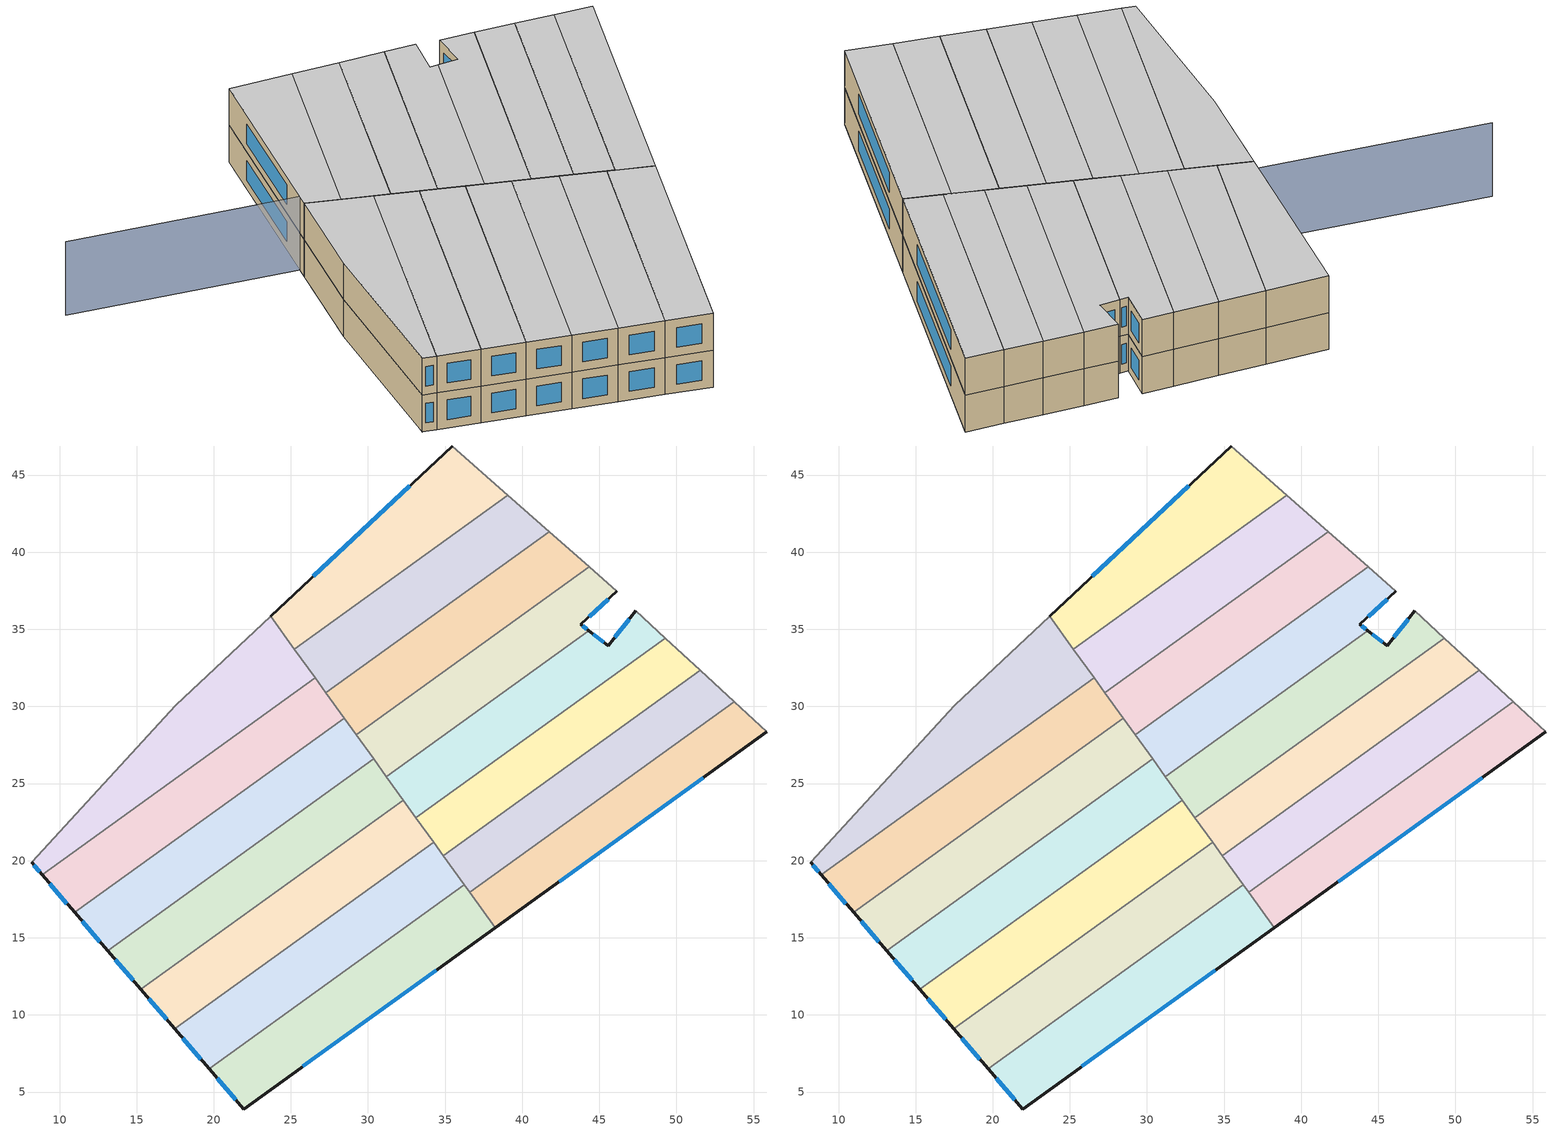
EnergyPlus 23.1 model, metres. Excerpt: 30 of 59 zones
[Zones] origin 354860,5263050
09ba306b74942759_F0_dwelling_0
 floor ground (EU_floor_Construction): 55.87,28.34 38.25,15.64 36.58,17.96 53.73,30.31 z0
 wall outside (EU_wall_Construction): 38.25,15.64 55.87,28.34 z0:3
 wall to 09ba306b74942759_F0_dwelling_1 (EU_wall_Construction): 53.73,30.31 36.58,17.96 z0:3
 wall adiabatic (EU_wall_Construction): 55.87,28.34 53.73,30.31 z0:3
 wall to 09ba306b74942759_F0_dwelling_8 (EU_wall_Construction): 36.58,17.96 38.25,15.64 z0:3
 window (EU_Window_Construction): 42.39,18.63 51.73,25.36 z0.7:2.3
09ba306b74942759_F0_dwelling_1
 floor ground (EU_floor_Construction): 53.73,30.31 36.58,17.96 34.87,20.33 51.54,32.34 z0
 wall adiabatic (EU_wall_Construction): 53.73,30.31 51.54,32.34 z0:3
 wall to 09ba306b74942759_F0_dwelling_2 (EU_wall_Construction): 51.54,32.34 34.87,20.33 z0:3
 wall to 09ba306b74942759_F0_dwelling_9 (EU_wall_Construction): 34.87,20.33 36.24,18.44 z0:3
 wall to 09ba306b74942759_F0_dwelling_8 (EU_wall_Construction): 36.24,18.44 36.58,17.96 z0:3
09ba306b74942759_F0_dwelling_10
 floor ground (EU_floor_Construction): 32.29,23.91 34.25,21.2 17.47,9.11 15.28,11.65 z0
 wall outside (EU_wall_Construction): 15.28,11.65 17.47,9.11 z0:3
 wall to 09ba306b74942759_F0_dwelling_9 (EU_wall_Construction): 17.47,9.11 34.25,21.2 z0:3
 wall to 09ba306b74942759_F0_dwelling_11 (EU_wall_Construction): 32.29,23.91 15.28,11.65 z0:3
 wall to 09ba306b74942759_F0_dwelling_2 (EU_wall_Construction): 34.25,21.2 33.11,22.78 z0:3
 wall to 09ba306b74942759_F0_dwelling_3 (EU_wall_Construction): 33.11,22.78 32.29,23.91 z0:3
 window (EU_Window_Construction): 15.79,11.05 16.95,9.7 z0.7:2.3
09ba306b74942759_F0_dwelling_11
 floor ground (EU_floor_Construction): 30.36,26.59 32.29,23.91 15.28,11.65 13.11,14.17 z0
 wall outside (EU_wall_Construction): 13.11,14.17 15.28,11.65 z0:3
 wall to 09ba306b74942759_F0_dwelling_12 (EU_wall_Construction): 30.36,26.59 13.11,14.17 z0:3
 wall to 09ba306b74942759_F0_dwelling_3 (EU_wall_Construction): 32.29,23.91 31.19,25.45 z0:3
 wall to 09ba306b74942759_F0_dwelling_4 (EU_wall_Construction): 31.19,25.45 30.36,26.59 z0:3
 window (EU_Window_Construction): 13.62,13.58 14.77,12.24 z0.7:2.3
09ba306b74942759_F0_dwelling_12
 floor ground (EU_floor_Construction): 28.46,29.24 30.36,26.59 13.11,14.17 10.98,16.64 z0
 wall outside (EU_wall_Construction): 10.98,16.64 13.11,14.17 z0:3
 wall to 09ba306b74942759_F0_dwelling_13 (EU_wall_Construction): 28.46,29.24 10.98,16.64 z0:3
 wall to 09ba306b74942759_F0_dwelling_4 (EU_wall_Construction): 30.36,26.59 29.23,28.17 z0:3
 wall to 09ba306b74942759_F0_dwelling_5 (EU_wall_Construction): 29.23,28.17 28.46,29.24 z0:3
 window (EU_Window_Construction): 11.48,16.06 12.61,14.75 z0.7:2.3
09ba306b74942759_F0_dwelling_13
 floor ground (EU_floor_Construction): 26.58,31.85 28.46,29.24 10.98,16.64 8.87,19.09 z0
 wall outside (EU_wall_Construction): 8.87,19.09 10.98,16.64 z0:3
 wall to 09ba306b74942759_F0_dwelling_14 (EU_wall_Construction): 26.58,31.85 8.87,19.09 z0:3
 wall to 09ba306b74942759_F0_dwelling_5 (EU_wall_Construction): 28.46,29.24 27.27,30.89 z0:3
 wall to 09ba306b74942759_F0_dwelling_6 (EU_wall_Construction): 27.27,30.89 26.58,31.85 z0:3
 window (EU_Window_Construction): 9.36,18.52 10.48,17.22 z0.7:2.3
09ba306b74942759_F0_dwelling_14
 floor ground (EU_floor_Construction): 23.7,35.85 26.58,31.85 8.87,19.09 8.18,19.89 17.53,30.06 z0
 wall outside (EU_wall_Construction): 8.18,19.89 8.87,19.09 z0:3
 wall adiabatic (EU_wall_Construction): 23.7,35.85 17.53,30.06 8.18,19.89 z0:3
 wall to 09ba306b74942759_F0_dwelling_7 (EU_wall_Construction): 25.23,33.72 23.7,35.85 z0:3
 wall to 09ba306b74942759_F0_dwelling_6 (EU_wall_Construction): 26.58,31.85 25.23,33.72 z0:3
 window (EU_Window_Construction): 8.34,19.7 8.71,19.28 z0.7:2.3
09ba306b74942759_F0_dwelling_2
 floor ground (EU_floor_Construction): 51.54,32.34 34.87,20.33 33.11,22.78 49.27,34.43 z0
 wall to 09ba306b74942759_F0_dwelling_3 (EU_wall_Construction): 49.27,34.43 33.11,22.78 z0:3
 wall adiabatic (EU_wall_Construction): 51.54,32.34 49.27,34.43 z0:3
 wall to 09ba306b74942759_F0_dwelling_9 (EU_wall_Construction): 34.25,21.2 34.87,20.33 z0:3
09ba306b74942759_F0_dwelling_3
 floor ground (EU_floor_Construction): 49.27,34.43 33.11,22.78 31.18,25.45 44.32,34.92 45.58,33.95 47.36,36.19 z0
 wall outside (EU_wall_Construction): 47.36,36.19 45.58,33.95 44.32,34.92 z0:3
 wall to 09ba306b74942759_F0_dwelling_4 (EU_wall_Construction): 44.32,34.92 31.18,25.45 z0:3
 wall adiabatic (EU_wall_Construction): 49.27,34.43 47.36,36.19 z0:3
 window (EU_Window_Construction): 45.28,34.18 44.62,34.69 / 46.94,35.67 45.99,34.48 z0.7:2.3
09ba306b74942759_F0_dwelling_4
 floor ground (EU_floor_Construction): 46.14,37.46 43.79,35.33 44.32,34.92 31.18,25.45 29.23,28.17 44.34,39.05 z0
 wall outside (EU_wall_Construction): 44.32,34.92 43.79,35.33 46.14,37.46 z0:3
 wall to 09ba306b74942759_F0_dwelling_5 (EU_wall_Construction): 44.34,39.05 29.23,28.17 z0:3
 wall adiabatic (EU_wall_Construction): 46.14,37.46 44.34,39.05 z0:3
 window (EU_Window_Construction): 44.35,35.83 45.59,36.96 / 44.2,35.01 43.92,35.23 z0.7:2.3
09ba306b74942759_F0_dwelling_5
 floor ground (EU_floor_Construction): 44.34,39.05 29.23,28.17 27.27,30.89 41.76,41.33 z0
 wall to 09ba306b74942759_F0_dwelling_6 (EU_wall_Construction): 41.76,41.33 27.27,30.89 z0:3
 wall adiabatic (EU_wall_Construction): 44.34,39.05 41.76,41.33 z0:3
09ba306b74942759_F0_dwelling_6
 floor ground (EU_floor_Construction): 41.76,41.33 27.27,30.89 25.23,33.72 39.08,43.7 z0
 wall to 09ba306b74942759_F0_dwelling_7 (EU_wall_Construction): 39.08,43.7 25.23,33.72 z0:3
 wall adiabatic (EU_wall_Construction): 41.76,41.33 39.08,43.7 z0:3
09ba306b74942759_F0_dwelling_7
 floor ground (EU_floor_Construction): 39.08,43.7 25.23,33.72 23.7,35.85 35.47,46.89 z0
 wall outside (EU_wall_Construction): 35.47,46.89 23.7,35.85 z0:3
 wall adiabatic (EU_wall_Construction): 39.08,43.7 35.47,46.89 z0:3
 window (EU_Window_Construction): 32.7,44.29 26.46,38.44 z0.7:2.3
09ba306b74942759_F0_dwelling_8
 floor ground (EU_floor_Construction): 36.24,18.44 38.25,15.64 21.95,3.9 19.69,6.52 z0
 wall outside (EU_wall_Construction): 19.69,6.52 21.95,3.9 38.25,15.64 z0:3
 wall to 09ba306b74942759_F0_dwelling_9 (EU_wall_Construction): 36.24,18.44 19.69,6.52 z0:3
 window (EU_Window_Construction): 25.78,6.66 34.42,12.89 / 20.22,5.91 21.42,4.51 z0.7:2.3
09ba306b74942759_F0_dwelling_9
 floor ground (EU_floor_Construction): 34.25,21.2 36.24,18.44 19.69,6.52 17.47,9.11 z0
 wall outside (EU_wall_Construction): 17.47,9.11 19.69,6.52 z0:3
 window (EU_Window_Construction): 17.99,8.5 19.17,7.13 z0.7:2.3
09ba306b74942759_F1_dwelling_0
 floor to 09ba306b74942759_F0_dwelling_0 (EU_floor_Construction): 55.87,28.34 38.25,15.64 36.58,17.96 53.73,30.31 z3
 wall outside (EU_wall_Construction): 38.25,15.64 55.87,28.34 z3:6
 wall to 09ba306b74942759_F1_dwelling_1 (EU_wall_Construction): 53.73,30.31 36.58,17.96 z3:6
 wall adiabatic (EU_wall_Construction): 55.87,28.34 53.73,30.31 z3:6
 wall to 09ba306b74942759_F1_dwelling_8 (EU_wall_Construction): 36.58,17.96 38.25,15.64 z3:6
 window (EU_Window_Construction): 42.39,18.63 51.73,25.36 z3.7:5.3
 ceiling to 09ba306b74942759_F2_dwelling_0 (EU_floor_Construction): 55.87,28.34 53.73,30.31 36.58,17.96 38.25,15.64 z6
09ba306b74942759_F1_dwelling_1
 floor to 09ba306b74942759_F0_dwelling_1 (EU_floor_Construction): 53.73,30.31 36.58,17.96 34.87,20.33 51.54,32.34 z3
 wall adiabatic (EU_wall_Construction): 53.73,30.31 51.54,32.34 z3:6
 wall to 09ba306b74942759_F1_dwelling_2 (EU_wall_Construction): 51.54,32.34 34.87,20.33 z3:6
 wall to 09ba306b74942759_F1_dwelling_9 (EU_wall_Construction): 34.87,20.33 36.24,18.44 z3:6
 wall to 09ba306b74942759_F1_dwelling_8 (EU_wall_Construction): 36.24,18.44 36.58,17.96 z3:6
 ceiling to 09ba306b74942759_F2_dwelling_1 (EU_floor_Construction): 53.73,30.31 51.54,32.34 34.87,20.33 36.58,17.96 z6
09ba306b74942759_F1_dwelling_10
 floor to 09ba306b74942759_F0_dwelling_10 (EU_floor_Construction): 32.29,23.91 34.25,21.2 17.47,9.11 15.28,11.65 z3
 wall outside (EU_wall_Construction): 15.28,11.65 17.47,9.11 z3:6
 wall to 09ba306b74942759_F1_dwelling_9 (EU_wall_Construction): 17.47,9.11 34.25,21.2 z3:6
 wall to 09ba306b74942759_F1_dwelling_11 (EU_wall_Construction): 32.29,23.91 15.28,11.65 z3:6
 wall to 09ba306b74942759_F1_dwelling_2 (EU_wall_Construction): 34.25,21.2 33.11,22.78 z3:6
 wall to 09ba306b74942759_F1_dwelling_3 (EU_wall_Construction): 33.11,22.78 32.29,23.91 z3:6
 window (EU_Window_Construction): 15.79,11.05 16.95,9.7 z3.7:5.3
 ceiling to 09ba306b74942759_F2_dwelling_10 (EU_floor_Construction): 34.25,21.2 32.29,23.91 15.28,11.65 17.47,9.11 z6
09ba306b74942759_F1_dwelling_11
 floor to 09ba306b74942759_F0_dwelling_11 (EU_floor_Construction): 30.36,26.59 32.29,23.91 15.28,11.65 13.11,14.17 z3
 wall outside (EU_wall_Construction): 13.11,14.17 15.28,11.65 z3:6
 wall to 09ba306b74942759_F1_dwelling_12 (EU_wall_Construction): 30.36,26.59 13.11,14.17 z3:6
 wall to 09ba306b74942759_F1_dwelling_3 (EU_wall_Construction): 32.29,23.91 31.19,25.45 z3:6
 wall to 09ba306b74942759_F1_dwelling_4 (EU_wall_Construction): 31.19,25.45 30.36,26.59 z3:6
 window (EU_Window_Construction): 13.62,13.58 14.77,12.24 z3.7:5.3
 ceiling to 09ba306b74942759_F2_dwelling_11 (EU_floor_Construction): 32.29,23.91 30.36,26.59 13.11,14.17 15.28,11.65 z6
09ba306b74942759_F1_dwelling_12
 floor to 09ba306b74942759_F0_dwelling_12 (EU_floor_Construction): 28.46,29.24 30.36,26.59 13.11,14.17 10.98,16.64 z3
 wall outside (EU_wall_Construction): 10.98,16.64 13.11,14.17 z3:6
 wall to 09ba306b74942759_F1_dwelling_13 (EU_wall_Construction): 28.46,29.24 10.98,16.64 z3:6
 wall to 09ba306b74942759_F1_dwelling_4 (EU_wall_Construction): 30.36,26.59 29.23,28.17 z3:6
 wall to 09ba306b74942759_F1_dwelling_5 (EU_wall_Construction): 29.23,28.17 28.46,29.24 z3:6
 window (EU_Window_Construction): 11.48,16.06 12.61,14.75 z3.7:5.3
 ceiling to 09ba306b74942759_F2_dwelling_12 (EU_floor_Construction): 30.36,26.59 28.46,29.24 10.98,16.64 13.11,14.17 z6
09ba306b74942759_F1_dwelling_13
 floor to 09ba306b74942759_F0_dwelling_13 (EU_floor_Construction): 26.58,31.85 28.46,29.24 10.98,16.64 8.87,19.09 z3
 wall outside (EU_wall_Construction): 8.87,19.09 10.98,16.64 z3:6
 wall to 09ba306b74942759_F1_dwelling_14 (EU_wall_Construction): 26.58,31.85 8.87,19.09 z3:6
 wall to 09ba306b74942759_F1_dwelling_5 (EU_wall_Construction): 28.46,29.24 27.27,30.89 z3:6
 wall to 09ba306b74942759_F1_dwelling_6 (EU_wall_Construction): 27.27,30.89 26.58,31.85 z3:6
 window (EU_Window_Construction): 9.36,18.52 10.48,17.22 z3.7:5.3
 ceiling to 09ba306b74942759_F2_dwelling_13 (EU_floor_Construction): 28.46,29.24 26.58,31.85 8.87,19.09 10.98,16.64 z6
09ba306b74942759_F1_dwelling_14
 floor to 09ba306b74942759_F0_dwelling_14 (EU_floor_Construction): 23.7,35.85 26.58,31.85 8.87,19.09 8.18,19.89 17.53,30.06 z3
 wall outside (EU_wall_Construction): 8.18,19.89 8.87,19.09 z3:6
 wall adiabatic (EU_wall_Construction): 23.7,35.85 17.53,30.06 8.18,19.89 z3:6
 wall to 09ba306b74942759_F1_dwelling_7 (EU_wall_Construction): 25.23,33.72 23.7,35.85 z3:6
 wall to 09ba306b74942759_F1_dwelling_6 (EU_wall_Construction): 26.58,31.85 25.23,33.72 z3:6
 window (EU_Window_Construction): 8.34,19.7 8.71,19.28 z3.7:5.3
 ceiling to 09ba306b74942759_F2_dwelling_14 (EU_floor_Construction): 26.58,31.85 23.7,35.85 17.53,30.06 8.18,19.89 8.87,19.09 z6
09ba306b74942759_F1_dwelling_2
 floor to 09ba306b74942759_F0_dwelling_2 (EU_floor_Construction): 51.54,32.34 34.87,20.33 33.11,22.78 49.27,34.43 z3
 wall to 09ba306b74942759_F1_dwelling_3 (EU_wall_Construction): 49.27,34.43 33.11,22.78 z3:6
 wall adiabatic (EU_wall_Construction): 51.54,32.34 49.27,34.43 z3:6
 wall to 09ba306b74942759_F1_dwelling_9 (EU_wall_Construction): 34.25,21.2 34.87,20.33 z3:6
 ceiling to 09ba306b74942759_F2_dwelling_2 (EU_floor_Construction): 51.54,32.34 49.27,34.43 33.11,22.78 34.87,20.33 z6
09ba306b74942759_F1_dwelling_3
 floor to 09ba306b74942759_F0_dwelling_3 (EU_floor_Construction): 49.27,34.43 33.11,22.78 31.18,25.45 44.32,34.92 45.58,33.95 47.36,36.19 z3
 wall outside (EU_wall_Construction): 47.36,36.19 45.58,33.95 44.32,34.92 z3:6
 wall to 09ba306b74942759_F1_dwelling_4 (EU_wall_Construction): 44.32,34.92 31.18,25.45 z3:6
 wall adiabatic (EU_wall_Construction): 49.27,34.43 47.36,36.19 z3:6
 window (EU_Window_Construction): 45.28,34.18 44.62,34.69 / 46.94,35.67 45.99,34.48 z3.7:5.3
 ceiling to 09ba306b74942759_F2_dwelling_3 (EU_floor_Construction): 49.27,34.43 47.36,36.19 45.58,33.95 44.32,34.92 31.18,25.45 33.11,22.78 z6
09ba306b74942759_F1_dwelling_4
 floor to 09ba306b74942759_F0_dwelling_4 (EU_floor_Construction): 46.14,37.46 43.79,35.33 44.32,34.92 31.18,25.45 29.23,28.17 44.34,39.05 z3
 wall outside (EU_wall_Construction): 44.32,34.92 43.79,35.33 46.14,37.46 z3:6
 wall to 09ba306b74942759_F1_dwelling_5 (EU_wall_Construction): 44.34,39.05 29.23,28.17 z3:6
 wall adiabatic (EU_wall_Construction): 46.14,37.46 44.34,39.05 z3:6
 window (EU_Window_Construction): 44.35,35.83 45.59,36.96 / 44.2,35.01 43.92,35.23 z3.7:5.3
 ceiling to 09ba306b74942759_F2_dwelling_4 (EU_floor_Construction): 44.32,34.92 43.79,35.33 46.14,37.46 44.34,39.05 29.23,28.17 31.18,25.45 z6
09ba306b74942759_F1_dwelling_5
 floor to 09ba306b74942759_F0_dwelling_5 (EU_floor_Construction): 44.34,39.05 29.23,28.17 27.27,30.89 41.76,41.33 z3
 wall to 09ba306b74942759_F1_dwelling_6 (EU_wall_Construction): 41.76,41.33 27.27,30.89 z3:6
 wall adiabatic (EU_wall_Construction): 44.34,39.05 41.76,41.33 z3:6
 ceiling to 09ba306b74942759_F2_dwelling_5 (EU_floor_Construction): 44.34,39.05 41.76,41.33 27.27,30.89 29.23,28.17 z6
09ba306b74942759_F1_dwelling_6
 floor to 09ba306b74942759_F0_dwelling_6 (EU_floor_Construction): 41.76,41.33 27.27,30.89 25.23,33.72 39.08,43.7 z3
 wall to 09ba306b74942759_F1_dwelling_7 (EU_wall_Construction): 39.08,43.7 25.23,33.72 z3:6
 wall adiabatic (EU_wall_Construction): 41.76,41.33 39.08,43.7 z3:6
 ceiling to 09ba306b74942759_F2_dwelling_6 (EU_floor_Construction): 41.76,41.33 39.08,43.7 25.23,33.72 27.27,30.89 z6
09ba306b74942759_F1_dwelling_7
 floor to 09ba306b74942759_F0_dwelling_7 (EU_floor_Construction): 39.08,43.7 25.23,33.72 23.7,35.85 35.47,46.89 z3
 wall outside (EU_wall_Construction): 35.47,46.89 23.7,35.85 z3:6
 wall adiabatic (EU_wall_Construction): 39.08,43.7 35.47,46.89 z3:6
 window (EU_Window_Construction): 32.7,44.29 26.46,38.44 z3.7:5.3
 ceiling to 09ba306b74942759_F2_dwelling_7 (EU_floor_Construction): 39.08,43.7 35.47,46.89 23.7,35.85 25.23,33.72 z6
09ba306b74942759_F1_dwelling_8
 floor to 09ba306b74942759_F0_dwelling_8 (EU_floor_Construction): 36.24,18.44 38.25,15.64 21.95,3.9 19.69,6.52 z3
 wall outside (EU_wall_Construction): 19.69,6.52 21.95,3.9 38.25,15.64 z3:6
 wall to 09ba306b74942759_F1_dwelling_9 (EU_wall_Construction): 36.24,18.44 19.69,6.52 z3:6
 window (EU_Window_Construction): 25.78,6.66 34.42,12.89 / 20.22,5.91 21.42,4.51 z3.7:5.3
 ceiling to 09ba306b74942759_F2_dwelling_8 (EU_floor_Construction): 38.25,15.64 36.24,18.44 19.69,6.52 21.95,3.9 z6
09ba306b74942759_F1_dwelling_9
 floor to 09ba306b74942759_F0_dwelling_9 (EU_floor_Construction): 34.25,21.2 36.24,18.44 19.69,6.52 17.47,9.11 z3
 wall outside (EU_wall_Construction): 17.47,9.11 19.69,6.52 z3:6
 window (EU_Window_Construction): 17.99,8.5 19.17,7.13 z3.7:5.3
 ceiling to 09ba306b74942759_F2_dwelling_9 (EU_floor_Construction): 36.24,18.44 34.25,21.2 17.47,9.11 19.69,6.52 z6
shading: 12.17,48.85 24.69,36.17 / 24.69,36.17 8.18,19.89 z0:6
[Building]
EU S2 Campaign: North Axis=0; Terrain=City; Solar Distribution=FullExterior
[Site:Location]
Budapest.Ferenc.Liszt.Intl.AP: Latitude=47.437; Longitude=19.256; Time Zone=1; Elevation=185
[SizingPeriod:WeatherFileDays]
AnnualSizingPeriod: Begin Month=1; Begin Day of Month=1; End Month=12; End Day of Month=31; Day of Week for Start Day=Monday; Use Weather File Daylight Saving Period=No; Use Weather File Rain and Snow Indicators=No
[MATERIAL]
EU_InternalMass_Material: Roughness=MediumRough; Thickness=0.1; Conductivity=1; Density=1800; Specific Heat=900; Thermal Absorptance=0.9; Solar Absorptance=0.7; Visible Absorptance=0.7
[MATERIAL:NOMASS] Roughness=MediumRough; Thermal Absorptance=0.9; Solar Absorptance=0.7; Visible Absorptance=0.7
Name | Thermal Resistance
EU_wall_NoMass | 0.832559
EU_floor_NoMass | 0.872794
[WINDOWMATERIAL:SIMPLEGLAZINGSYSTEM]
EU_Window_SimpleGlazing: UFactor=2.79869; Solar Heat Gain Coefficient=0.75; Visible Transmittance=0.75
[CONSTRUCTION]
EU_wall_Construction: EU_wall_NoMass
EU_floor_Construction: EU_floor_NoMass
EU_Window_Construction: EU_Window_SimpleGlazing
EU_InternalMass_Construction: EU_InternalMass_Material
[ZONE] Type=1; Multiplier=1; Ceiling Height=autocalculate; Floor Area=autocalculate; Part of Total Floor Area=Yes
Name | Volume
09ba306b74942759_F0_dwelling_0; 09ba306b74942759_F1_dwelling_0 | 183.139
09ba306b74942759_F0_dwelling_1; 09ba306b74942759_F1_dwelling_1 | 183.142
09ba306b74942759_F0_dwelling_10; 09ba306b74942759_F1_dwelling_10 | 209.276
09ba306b74942759_F0_dwelling_11; 09ba306b74942759_F1_dwelling_11 | 209.268
09ba306b74942759_F0_dwelling_12; 09ba306b74942759_F1_dwelling_12 | 209.294
09ba306b74942759_F0_dwelling_13; 09ba306b74942759_F1_dwelling_13 | 209.271
09ba306b74942759_F0_dwelling_14; 09ba306b74942759_F1_dwelling_14 | 209.273
09ba306b74942759_F0_dwelling_2; 09ba306b74942759_F1_dwelling_2 | 183.071
09ba306b74942759_F0_dwelling_3; 09ba306b74942759_F1_dwelling_3 | 183.118
09ba306b74942759_F0_dwelling_4; 09ba306b74942759_F1_dwelling_4 | 183.144
09ba306b74942759_F0_dwelling_5; 09ba306b74942759_F1_dwelling_5 | 183.146
09ba306b74942759_F0_dwelling_6; 09ba306b74942759_F1_dwelling_6 | 183.101
09ba306b74942759_F0_dwelling_7; 09ba306b74942759_F1_dwelling_7 | 183.121
09ba306b74942759_F0_dwelling_8; 09ba306b74942759_F1_dwelling_8 | 209.265
09ba306b74942759_F0_dwelling_9; 09ba306b74942759_F1_dwelling_9 | 209.29
[INTERNALMASS] Construction=EU_InternalMass_Construction
Name | Zone or ZoneList | Surface Area
09ba306b74942759_F0_dwelling_0_EU_InternalMass | 09ba306b74942759_F0_dwelling_0 | 61.0465
09ba306b74942759_F0_dwelling_1_EU_InternalMass | 09ba306b74942759_F0_dwelling_1 | 61.0475
09ba306b74942759_F0_dwelling_2_EU_InternalMass | 09ba306b74942759_F0_dwelling_2 | 61.0236
09ba306b74942759_F0_dwelling_3_EU_InternalMass | 09ba306b74942759_F0_dwelling_3 | 61.0393
09ba306b74942759_F0_dwelling_4_EU_InternalMass | 09ba306b74942759_F0_dwelling_4 | 61.0478
09ba306b74942759_F0_dwelling_5_EU_InternalMass | 09ba306b74942759_F0_dwelling_5 | 61.0487
09ba306b74942759_F0_dwelling_6_EU_InternalMass | 09ba306b74942759_F0_dwelling_6 | 61.0335
09ba306b74942759_F0_dwelling_7_EU_InternalMass | 09ba306b74942759_F0_dwelling_7 | 61.0405
09ba306b74942759_F0_dwelling_8_EU_InternalMass | 09ba306b74942759_F0_dwelling_8 | 69.7549
09ba306b74942759_F0_dwelling_9_EU_InternalMass | 09ba306b74942759_F0_dwelling_9 | 69.7633
09ba306b74942759_F0_dwelling_10_EU_InternalMass | 09ba306b74942759_F0_dwelling_10 | 69.7587
09ba306b74942759_F0_dwelling_11_EU_InternalMass | 09ba306b74942759_F0_dwelling_11 | 69.7561
09ba306b74942759_F0_dwelling_12_EU_InternalMass | 09ba306b74942759_F0_dwelling_12 | 69.7645
09ba306b74942759_F0_dwelling_13_EU_InternalMass | 09ba306b74942759_F0_dwelling_13 | 69.7568
09ba306b74942759_F0_dwelling_14_EU_InternalMass | 09ba306b74942759_F0_dwelling_14 | 69.758
09ba306b74942759_F1_dwelling_0_EU_InternalMass | 09ba306b74942759_F1_dwelling_0 | 61.0465
09ba306b74942759_F1_dwelling_1_EU_InternalMass | 09ba306b74942759_F1_dwelling_1 | 61.0475
09ba306b74942759_F1_dwelling_2_EU_InternalMass | 09ba306b74942759_F1_dwelling_2 | 61.0236
09ba306b74942759_F1_dwelling_3_EU_InternalMass | 09ba306b74942759_F1_dwelling_3 | 61.0393
09ba306b74942759_F1_dwelling_4_EU_InternalMass | 09ba306b74942759_F1_dwelling_4 | 61.0478
09ba306b74942759_F1_dwelling_5_EU_InternalMass | 09ba306b74942759_F1_dwelling_5 | 61.0487
09ba306b74942759_F1_dwelling_6_EU_InternalMass | 09ba306b74942759_F1_dwelling_6 | 61.0335
09ba306b74942759_F1_dwelling_7_EU_InternalMass | 09ba306b74942759_F1_dwelling_7 | 61.0405
09ba306b74942759_F1_dwelling_8_EU_InternalMass | 09ba306b74942759_F1_dwelling_8 | 69.7549
09ba306b74942759_F1_dwelling_9_EU_InternalMass | 09ba306b74942759_F1_dwelling_9 | 69.7633
09ba306b74942759_F1_dwelling_10_EU_InternalMass | 09ba306b74942759_F1_dwelling_10 | 69.7587
09ba306b74942759_F1_dwelling_11_EU_InternalMass | 09ba306b74942759_F1_dwelling_11 | 69.7561
09ba306b74942759_F1_dwelling_12_EU_InternalMass | 09ba306b74942759_F1_dwelling_12 | 69.7645
09ba306b74942759_F1_dwelling_13_EU_InternalMass | 09ba306b74942759_F1_dwelling_13 | 69.7568
09ba306b74942759_F1_dwelling_14_EU_InternalMass | 09ba306b74942759_F1_dwelling_14 | 69.758
[OTHEREQUIPMENT] Fuel Type=Electricity; Design Level Calculation Method=Watts/Area; Power per Zone Floor Area=1; Fraction Latent=0; Fraction Radiant=0; Fraction Lost=0; Carbon Dioxide Generation Rate=0; EndUse Subcategory=EU_Step8_InternalGains
Name | Zone or ZoneList or Space or SpaceList | Schedule
EU_Step8_InternalGain_09ba306b74942759_F0_dwelling_0_f000 | 09ba306b74942759_F0_dwelling_0 | EU_Step8_GainSchedule_09ba306b74942759_F0_dwelling_0_f000
EU_Step8_InternalGain_09ba306b74942759_F0_dwelling_1_f000 | 09ba306b74942759_F0_dwelling_1 | EU_Step8_GainSchedule_09ba306b74942759_F0_dwelling_1_f000
EU_Step8_InternalGain_09ba306b74942759_F0_dwelling_2_f000 | 09ba306b74942759_F0_dwelling_2 | EU_Step8_GainSchedule_09ba306b74942759_F0_dwelling_2_f000
EU_Step8_InternalGain_09ba306b74942759_F0_dwelling_3_f000 | 09ba306b74942759_F0_dwelling_3 | EU_Step8_GainSchedule_09ba306b74942759_F0_dwelling_3_f000
EU_Step8_InternalGain_09ba306b74942759_F0_dwelling_4_f000 | 09ba306b74942759_F0_dwelling_4 | EU_Step8_GainSchedule_09ba306b74942759_F0_dwelling_4_f000
EU_Step8_InternalGain_09ba306b74942759_F0_dwelling_5_f000 | 09ba306b74942759_F0_dwelling_5 | EU_Step8_GainSchedule_09ba306b74942759_F0_dwelling_5_f000
EU_Step8_InternalGain_09ba306b74942759_F0_dwelling_6_f000 | 09ba306b74942759_F0_dwelling_6 | EU_Step8_GainSchedule_09ba306b74942759_F0_dwelling_6_f000
EU_Step8_InternalGain_09ba306b74942759_F0_dwelling_7_f000 | 09ba306b74942759_F0_dwelling_7 | EU_Step8_GainSchedule_09ba306b74942759_F0_dwelling_7_f000
EU_Step8_InternalGain_09ba306b74942759_F0_dwelling_8_f000 | 09ba306b74942759_F0_dwelling_8 | EU_Step8_GainSchedule_09ba306b74942759_F0_dwelling_8_f000
EU_Step8_InternalGain_09ba306b74942759_F0_dwelling_9_f000 | 09ba306b74942759_F0_dwelling_9 | EU_Step8_GainSchedule_09ba306b74942759_F0_dwelling_9_f000
EU_Step8_InternalGain_09ba306b74942759_F0_dwelling_10_f000 | 09ba306b74942759_F0_dwelling_10 | EU_Step8_GainSchedule_09ba306b74942759_F0_dwelling_10_f000
EU_Step8_InternalGain_09ba306b74942759_F0_dwelling_11_f000 | 09ba306b74942759_F0_dwelling_11 | EU_Step8_GainSchedule_09ba306b74942759_F0_dwelling_11_f000
EU_Step8_InternalGain_09ba306b74942759_F0_dwelling_12_f000 | 09ba306b74942759_F0_dwelling_12 | EU_Step8_GainSchedule_09ba306b74942759_F0_dwelling_12_f000
EU_Step8_InternalGain_09ba306b74942759_F0_dwelling_13_f000 | 09ba306b74942759_F0_dwelling_13 | EU_Step8_GainSchedule_09ba306b74942759_F0_dwelling_13_f000
EU_Step8_InternalGain_09ba306b74942759_F0_dwelling_14_f000 | 09ba306b74942759_F0_dwelling_14 | EU_Step8_GainSchedule_09ba306b74942759_F0_dwelling_14_f000
EU_Step8_InternalGain_09ba306b74942759_F1_dwelling_0_f000 | 09ba306b74942759_F1_dwelling_0 | EU_Step8_GainSchedule_09ba306b74942759_F1_dwelling_0_f000
EU_Step8_InternalGain_09ba306b74942759_F1_dwelling_1_f000 | 09ba306b74942759_F1_dwelling_1 | EU_Step8_GainSchedule_09ba306b74942759_F1_dwelling_1_f000
EU_Step8_InternalGain_09ba306b74942759_F1_dwelling_2_f000 | 09ba306b74942759_F1_dwelling_2 | EU_Step8_GainSchedule_09ba306b74942759_F1_dwelling_2_f000
EU_Step8_InternalGain_09ba306b74942759_F1_dwelling_3_f000 | 09ba306b74942759_F1_dwelling_3 | EU_Step8_GainSchedule_09ba306b74942759_F1_dwelling_3_f000
EU_Step8_InternalGain_09ba306b74942759_F1_dwelling_4_f000 | 09ba306b74942759_F1_dwelling_4 | EU_Step8_GainSchedule_09ba306b74942759_F1_dwelling_4_f000
EU_Step8_InternalGain_09ba306b74942759_F1_dwelling_5_f000 | 09ba306b74942759_F1_dwelling_5 | EU_Step8_GainSchedule_09ba306b74942759_F1_dwelling_5_f000
EU_Step8_InternalGain_09ba306b74942759_F1_dwelling_6_f000 | 09ba306b74942759_F1_dwelling_6 | EU_Step8_GainSchedule_09ba306b74942759_F1_dwelling_6_f000
EU_Step8_InternalGain_09ba306b74942759_F1_dwelling_7_f000 | 09ba306b74942759_F1_dwelling_7 | EU_Step8_GainSchedule_09ba306b74942759_F1_dwelling_7_f000
EU_Step8_InternalGain_09ba306b74942759_F1_dwelling_8_f000 | 09ba306b74942759_F1_dwelling_8 | EU_Step8_GainSchedule_09ba306b74942759_F1_dwelling_8_f000
EU_Step8_InternalGain_09ba306b74942759_F1_dwelling_9_f000 | 09ba306b74942759_F1_dwelling_9 | EU_Step8_GainSchedule_09ba306b74942759_F1_dwelling_9_f000
EU_Step8_InternalGain_09ba306b74942759_F1_dwelling_10_f000 | 09ba306b74942759_F1_dwelling_10 | EU_Step8_GainSchedule_09ba306b74942759_F1_dwelling_10_f000
EU_Step8_InternalGain_09ba306b74942759_F1_dwelling_11_f000 | 09ba306b74942759_F1_dwelling_11 | EU_Step8_GainSchedule_09ba306b74942759_F1_dwelling_11_f000
EU_Step8_InternalGain_09ba306b74942759_F1_dwelling_12_f000 | 09ba306b74942759_F1_dwelling_12 | EU_Step8_GainSchedule_09ba306b74942759_F1_dwelling_12_f000
EU_Step8_InternalGain_09ba306b74942759_F1_dwelling_13_f000 | 09ba306b74942759_F1_dwelling_13 | EU_Step8_GainSchedule_09ba306b74942759_F1_dwelling_13_f000
EU_Step8_InternalGain_09ba306b74942759_F1_dwelling_14_f000 | 09ba306b74942759_F1_dwelling_14 | EU_Step8_GainSchedule_09ba306b74942759_F1_dwelling_14_f000
[ZONEVENTILATION:DESIGNFLOWRATE] Schedule=EU_AlwaysOn; Design Flow Rate Calculation Method=AirChanges/Hour; Air Changes per Hour=0.475469; Ventilation Type=Natural; Fan Pressure Rise=0; Fan Total Efficiency=1; Constant Term Coefficient=1; Temperature Term Coefficient=0; Velocity Term Coefficient=0; Velocity Squared Term Coefficient=0; Minimum Indoor Temperature=-100; Maximum Indoor Temperature=100; Delta Temperature=-100; Minimum Outdoor Temperature=-100; Maximum Outdoor Temperature=100; Maximum Wind Speed=40
Name | Zone or ZoneList or Space or SpaceList
EU_ConstantAir_09ba306b74942759_F0_dwelling_0 | 09ba306b74942759_F0_dwelling_0
EU_ConstantAir_09ba306b74942759_F0_dwelling_1 | 09ba306b74942759_F0_dwelling_1
EU_ConstantAir_09ba306b74942759_F0_dwelling_2 | 09ba306b74942759_F0_dwelling_2
EU_ConstantAir_09ba306b74942759_F0_dwelling_3 | 09ba306b74942759_F0_dwelling_3
EU_ConstantAir_09ba306b74942759_F0_dwelling_4 | 09ba306b74942759_F0_dwelling_4
EU_ConstantAir_09ba306b74942759_F0_dwelling_5 | 09ba306b74942759_F0_dwelling_5
EU_ConstantAir_09ba306b74942759_F0_dwelling_6 | 09ba306b74942759_F0_dwelling_6
EU_ConstantAir_09ba306b74942759_F0_dwelling_7 | 09ba306b74942759_F0_dwelling_7
EU_ConstantAir_09ba306b74942759_F0_dwelling_8 | 09ba306b74942759_F0_dwelling_8
EU_ConstantAir_09ba306b74942759_F0_dwelling_9 | 09ba306b74942759_F0_dwelling_9
EU_ConstantAir_09ba306b74942759_F0_dwelling_10 | 09ba306b74942759_F0_dwelling_10
EU_ConstantAir_09ba306b74942759_F0_dwelling_11 | 09ba306b74942759_F0_dwelling_11
EU_ConstantAir_09ba306b74942759_F0_dwelling_12 | 09ba306b74942759_F0_dwelling_12
EU_ConstantAir_09ba306b74942759_F0_dwelling_13 | 09ba306b74942759_F0_dwelling_13
EU_ConstantAir_09ba306b74942759_F0_dwelling_14 | 09ba306b74942759_F0_dwelling_14
EU_ConstantAir_09ba306b74942759_F1_dwelling_0 | 09ba306b74942759_F1_dwelling_0
EU_ConstantAir_09ba306b74942759_F1_dwelling_1 | 09ba306b74942759_F1_dwelling_1
EU_ConstantAir_09ba306b74942759_F1_dwelling_2 | 09ba306b74942759_F1_dwelling_2
EU_ConstantAir_09ba306b74942759_F1_dwelling_3 | 09ba306b74942759_F1_dwelling_3
EU_ConstantAir_09ba306b74942759_F1_dwelling_4 | 09ba306b74942759_F1_dwelling_4
EU_ConstantAir_09ba306b74942759_F1_dwelling_5 | 09ba306b74942759_F1_dwelling_5
EU_ConstantAir_09ba306b74942759_F1_dwelling_6 | 09ba306b74942759_F1_dwelling_6
EU_ConstantAir_09ba306b74942759_F1_dwelling_7 | 09ba306b74942759_F1_dwelling_7
EU_ConstantAir_09ba306b74942759_F1_dwelling_8 | 09ba306b74942759_F1_dwelling_8
EU_ConstantAir_09ba306b74942759_F1_dwelling_9 | 09ba306b74942759_F1_dwelling_9
EU_ConstantAir_09ba306b74942759_F1_dwelling_10 | 09ba306b74942759_F1_dwelling_10
EU_ConstantAir_09ba306b74942759_F1_dwelling_11 | 09ba306b74942759_F1_dwelling_11
EU_ConstantAir_09ba306b74942759_F1_dwelling_12 | 09ba306b74942759_F1_dwelling_12
EU_ConstantAir_09ba306b74942759_F1_dwelling_13 | 09ba306b74942759_F1_dwelling_13
EU_ConstantAir_09ba306b74942759_F1_dwelling_14 | 09ba306b74942759_F1_dwelling_14
[HVACTEMPLATE:THERMOSTAT] Constant Heating Setpoint=20; Constant Cooling Setpoint=50
EU_HeatOnly_09ba306b74942759_F0_dwelling_0; EU_HeatOnly_09ba306b74942759_F0_dwelling_1; EU_HeatOnly_09ba306b74942759_F0_dwelling_2; EU_HeatOnly_09ba306b74942759_F0_dwelling_3; EU_HeatOnly_09ba306b74942759_F0_dwelling_4; EU_HeatOnly_09ba306b74942759_F0_dwelling_5; EU_HeatOnly_09ba306b74942759_F0_dwelling_6; EU_HeatOnly_09ba306b74942759_F0_dwelling_7; EU_HeatOnly_09ba306b74942759_F0_dwelling_8; EU_HeatOnly_09ba306b74942759_F0_dwelling_9; EU_HeatOnly_09ba306b74942759_F0_dwelling_10; EU_HeatOnly_09ba306b74942759_F0_dwelling_11; EU_HeatOnly_09ba306b74942759_F0_dwelling_12; EU_HeatOnly_09ba306b74942759_F0_dwelling_13; EU_HeatOnly_09ba306b74942759_F0_dwelling_14; EU_HeatOnly_09ba306b74942759_F1_dwelling_0; EU_HeatOnly_09ba306b74942759_F1_dwelling_1; EU_HeatOnly_09ba306b74942759_F1_dwelling_2; EU_HeatOnly_09ba306b74942759_F1_dwelling_3; EU_HeatOnly_09ba306b74942759_F1_dwelling_4; EU_HeatOnly_09ba306b74942759_F1_dwelling_5; EU_HeatOnly_09ba306b74942759_F1_dwelling_6; EU_HeatOnly_09ba306b74942759_F1_dwelling_7; EU_HeatOnly_09ba306b74942759_F1_dwelling_8; EU_HeatOnly_09ba306b74942759_F1_dwelling_9; EU_HeatOnly_09ba306b74942759_F1_dwelling_10; EU_HeatOnly_09ba306b74942759_F1_dwelling_11; EU_HeatOnly_09ba306b74942759_F1_dwelling_12; EU_HeatOnly_09ba306b74942759_F1_dwelling_13; EU_HeatOnly_09ba306b74942759_F1_dwelling_14; EU_HeatOnly_09ba306b74942759_F2_dwelling_0; EU_HeatOnly_09ba306b74942759_F2_dwelling_1; EU_HeatOnly_09ba306b74942759_F2_dwelling_2; EU_HeatOnly_09ba306b74942759_F2_dwelling_3; EU_HeatOnly_09ba306b74942759_F2_dwelling_4; EU_HeatOnly_09ba306b74942759_F2_dwelling_5; EU_HeatOnly_09ba306b74942759_F2_dwelling_6; EU_HeatOnly_09ba306b74942759_F2_dwelling_7; EU_HeatOnly_09ba306b74942759_F2_dwelling_8; EU_HeatOnly_09ba306b74942759_F2_dwelling_9; EU_HeatOnly_09ba306b74942759_F2_dwelling_10; EU_HeatOnly_09ba306b74942759_F2_dwelling_11; EU_HeatOnly_09ba306b74942759_F2_dwelling_12; EU_HeatOnly_09ba306b74942759_F2_dwelling_13; EU_HeatOnly_09ba306b74942759_F2_dwelling_14; EU_HeatOnly_09ba306b74942759_F3_dwelling_0; EU_HeatOnly_09ba306b74942759_F3_dwelling_1; EU_HeatOnly_09ba306b74942759_F3_dwelling_2; EU_HeatOnly_09ba306b74942759_F3_dwelling_3; EU_HeatOnly_09ba306b74942759_F3_dwelling_4; EU_HeatOnly_09ba306b74942759_F3_dwelling_5; EU_HeatOnly_09ba306b74942759_F3_dwelling_6; EU_HeatOnly_09ba306b74942759_F3_dwelling_7; EU_HeatOnly_09ba306b74942759_F3_dwelling_8; EU_HeatOnly_09ba306b74942759_F3_dwelling_9; EU_HeatOnly_09ba306b74942759_F3_dwelling_10; EU_HeatOnly_09ba306b74942759_F3_dwelling_11; EU_HeatOnly_09ba306b74942759_F3_dwelling_12; EU_HeatOnly_09ba306b74942759_F3_dwelling_13
[HVACTEMPLATE:ZONE:IDEALLOADSAIRSYSTEM] System Availability Schedule=EU_AlwaysOn; Maximum Heating Supply Air Temperature=50; Minimum Cooling Supply Air Temperature=13; Maximum Heating Supply Air Humidity Ratio=0.0156; Minimum Cooling Supply Air Humidity Ratio=0.0077; Heating Limit=NoLimit; Cooling Limit=NoLimit; Heating Availability Schedule=EU_AlwaysOn; Cooling Availability Schedule=EU_CoolingOff; Dehumidification Control Type=ConstantSensibleHeatRatio; Cooling Sensible Heat Ratio=0.7; Dehumidification Setpoint=60; Humidification Control Type=None; Humidification Setpoint=30; Outdoor Air Method=None; Outdoor Air Flow Rate per Person=0.00944; Outdoor Air Flow Rate per Zone Floor Area=0; Outdoor Air Flow Rate per Zone=0; Demand Controlled Ventilation Type=None; Outdoor Air Economizer Type=NoEconomizer; Heat Recovery Type=None; Sensible Heat Recovery Effectiveness=0.7; Latent Heat Recovery Effectiveness=0.65
Name | Template Thermostat
09ba306b74942759_F0_dwelling_0 | EU_HeatOnly_09ba306b74942759_F0_dwelling_0
09ba306b74942759_F0_dwelling_1 | EU_HeatOnly_09ba306b74942759_F0_dwelling_1
09ba306b74942759_F0_dwelling_2 | EU_HeatOnly_09ba306b74942759_F0_dwelling_2
09ba306b74942759_F0_dwelling_3 | EU_HeatOnly_09ba306b74942759_F0_dwelling_3
09ba306b74942759_F0_dwelling_4 | EU_HeatOnly_09ba306b74942759_F0_dwelling_4
09ba306b74942759_F0_dwelling_5 | EU_HeatOnly_09ba306b74942759_F0_dwelling_5
09ba306b74942759_F0_dwelling_6 | EU_HeatOnly_09ba306b74942759_F0_dwelling_6
09ba306b74942759_F0_dwelling_7 | EU_HeatOnly_09ba306b74942759_F0_dwelling_7
09ba306b74942759_F0_dwelling_8 | EU_HeatOnly_09ba306b74942759_F0_dwelling_8
09ba306b74942759_F0_dwelling_9 | EU_HeatOnly_09ba306b74942759_F0_dwelling_9
09ba306b74942759_F0_dwelling_10 | EU_HeatOnly_09ba306b74942759_F0_dwelling_10
09ba306b74942759_F0_dwelling_11 | EU_HeatOnly_09ba306b74942759_F0_dwelling_11
09ba306b74942759_F0_dwelling_12 | EU_HeatOnly_09ba306b74942759_F0_dwelling_12
09ba306b74942759_F0_dwelling_13 | EU_HeatOnly_09ba306b74942759_F0_dwelling_13
09ba306b74942759_F0_dwelling_14 | EU_HeatOnly_09ba306b74942759_F0_dwelling_14
09ba306b74942759_F1_dwelling_0 | EU_HeatOnly_09ba306b74942759_F1_dwelling_0
09ba306b74942759_F1_dwelling_1 | EU_HeatOnly_09ba306b74942759_F1_dwelling_1
09ba306b74942759_F1_dwelling_2 | EU_HeatOnly_09ba306b74942759_F1_dwelling_2
09ba306b74942759_F1_dwelling_3 | EU_HeatOnly_09ba306b74942759_F1_dwelling_3
09ba306b74942759_F1_dwelling_4 | EU_HeatOnly_09ba306b74942759_F1_dwelling_4
09ba306b74942759_F1_dwelling_5 | EU_HeatOnly_09ba306b74942759_F1_dwelling_5
09ba306b74942759_F1_dwelling_6 | EU_HeatOnly_09ba306b74942759_F1_dwelling_6
09ba306b74942759_F1_dwelling_7 | EU_HeatOnly_09ba306b74942759_F1_dwelling_7
09ba306b74942759_F1_dwelling_8 | EU_HeatOnly_09ba306b74942759_F1_dwelling_8
09ba306b74942759_F1_dwelling_9 | EU_HeatOnly_09ba306b74942759_F1_dwelling_9
09ba306b74942759_F1_dwelling_10 | EU_HeatOnly_09ba306b74942759_F1_dwelling_10
09ba306b74942759_F1_dwelling_11 | EU_HeatOnly_09ba306b74942759_F1_dwelling_11
09ba306b74942759_F1_dwelling_12 | EU_HeatOnly_09ba306b74942759_F1_dwelling_12
09ba306b74942759_F1_dwelling_13 | EU_HeatOnly_09ba306b74942759_F1_dwelling_13
09ba306b74942759_F1_dwelling_14 | EU_HeatOnly_09ba306b74942759_F1_dwelling_14
[SIZING:ZONE] Zone Cooling Design Supply Air Temperature Input Method=SupplyAirTemperature; Zone Cooling Design Supply Air Temperature=13; Zone Heating Design Supply Air Temperature Input Method=SupplyAirTemperature; Zone Heating Design Supply Air Temperature=50; Zone Cooling Design Supply Air Humidity Ratio=0.008; Zone Heating Design Supply Air Humidity Ratio=0.008; Cooling Design Air Flow Method=DesignDay; Cooling Design Air Flow Rate=0; Cooling Minimum Air Flow per Zone Floor Area=0.000762; Cooling Minimum Air Flow=0; Cooling Minimum Air Flow Fraction=0.2; Heating Design Air Flow Method=DesignDay; Heating Design Air Flow Rate=0; Heating Maximum Air Flow per Zone Floor Area=0.002032; Heating Maximum Air Flow=0.141576; Heating Maximum Air Flow Fraction=0.3; Account for Dedicated Outdoor Air System=No; Dedicated Outdoor Air System Control Strategy=NeutralSupplyAir; Dedicated Outdoor Air Low Setpoint Temperature for Design=autosize; Dedicated Outdoor Air High Setpoint Temperature for Design=autosize; Zone Load Sizing Method=Sensible Load Only No Latent Load; Zone Latent Cooling Design Supply Air Humidity Ratio Input Method=HumidityRatioDifference; Zone Cooling Design Supply Air Humidity Ratio Difference=0.005; Zone Latent Heating Design Supply Air Humidity Ratio Input Method=HumidityRatioDifference; Zone Humidification Design Supply Air Humidity Ratio Difference=0.005
09ba306b74942759_F0_dwelling_0; 09ba306b74942759_F0_dwelling_1; 09ba306b74942759_F0_dwelling_2; 09ba306b74942759_F0_dwelling_3; 09ba306b74942759_F0_dwelling_4; 09ba306b74942759_F0_dwelling_5; 09ba306b74942759_F0_dwelling_6; 09ba306b74942759_F0_dwelling_7; 09ba306b74942759_F0_dwelling_8; 09ba306b74942759_F0_dwelling_9; 09ba306b74942759_F0_dwelling_10; 09ba306b74942759_F0_dwelling_11; 09ba306b74942759_F0_dwelling_12; 09ba306b74942759_F0_dwelling_13; 09ba306b74942759_F0_dwelling_14; 09ba306b74942759_F1_dwelling_0; 09ba306b74942759_F1_dwelling_1; 09ba306b74942759_F1_dwelling_2; 09ba306b74942759_F1_dwelling_3; 09ba306b74942759_F1_dwelling_4; 09ba306b74942759_F1_dwelling_5; 09ba306b74942759_F1_dwelling_6; 09ba306b74942759_F1_dwelling_7; 09ba306b74942759_F1_dwelling_8; 09ba306b74942759_F1_dwelling_9; 09ba306b74942759_F1_dwelling_10; 09ba306b74942759_F1_dwelling_11; 09ba306b74942759_F1_dwelling_12; 09ba306b74942759_F1_dwelling_13; 09ba306b74942759_F1_dwelling_14
[SCHEDULE:CONSTANT]
Name | Hourly Value
EU_AlwaysOn | 1
EU_CoolingOff | 0
[SCHEDULE:FILE] Column Number=1; Rows to Skip at Top=0; Number of Hours of Data=8760; Column Separator=Comma; Interpolate to Timestep=No; Minutes per Item=60; Adjust Schedule for Daylight Savings=Yes
Name | File
EU_Step8_GainSchedule_09ba306b74942759_F0_dwelling_0_f000 | ../../schedules/09ba306b74942759/09ba306b74942759_F0_dwelling_0_f000_gain.csv
EU_Step8_GainSchedule_09ba306b74942759_F0_dwelling_1_f000 | ../../schedules/09ba306b74942759/09ba306b74942759_F0_dwelling_1_f000_gain.csv
EU_Step8_GainSchedule_09ba306b74942759_F0_dwelling_2_f000 | ../../schedules/09ba306b74942759/09ba306b74942759_F0_dwelling_2_f000_gain.csv
EU_Step8_GainSchedule_09ba306b74942759_F0_dwelling_3_f000 | ../../schedules/09ba306b74942759/09ba306b74942759_F0_dwelling_3_f000_gain.csv
EU_Step8_GainSchedule_09ba306b74942759_F0_dwelling_4_f000 | ../../schedules/09ba306b74942759/09ba306b74942759_F0_dwelling_4_f000_gain.csv
EU_Step8_GainSchedule_09ba306b74942759_F0_dwelling_5_f000 | ../../schedules/09ba306b74942759/09ba306b74942759_F0_dwelling_5_f000_gain.csv
EU_Step8_GainSchedule_09ba306b74942759_F0_dwelling_6_f000 | ../../schedules/09ba306b74942759/09ba306b74942759_F0_dwelling_6_f000_gain.csv
EU_Step8_GainSchedule_09ba306b74942759_F0_dwelling_7_f000 | ../../schedules/09ba306b74942759/09ba306b74942759_F0_dwelling_7_f000_gain.csv
EU_Step8_GainSchedule_09ba306b74942759_F0_dwelling_8_f000 | ../../schedules/09ba306b74942759/09ba306b74942759_F0_dwelling_8_f000_gain.csv
EU_Step8_GainSchedule_09ba306b74942759_F0_dwelling_9_f000 | ../../schedules/09ba306b74942759/09ba306b74942759_F0_dwelling_9_f000_gain.csv
EU_Step8_GainSchedule_09ba306b74942759_F0_dwelling_10_f000 | ../../schedules/09ba306b74942759/09ba306b74942759_F0_dwelling_10_f000_gain.csv
EU_Step8_GainSchedule_09ba306b74942759_F0_dwelling_11_f000 | ../../schedules/09ba306b74942759/09ba306b74942759_F0_dwelling_11_f000_gain.csv
EU_Step8_GainSchedule_09ba306b74942759_F0_dwelling_12_f000 | ../../schedules/09ba306b74942759/09ba306b74942759_F0_dwelling_12_f000_gain.csv
EU_Step8_GainSchedule_09ba306b74942759_F0_dwelling_13_f000 | ../../schedules/09ba306b74942759/09ba306b74942759_F0_dwelling_13_f000_gain.csv
EU_Step8_GainSchedule_09ba306b74942759_F0_dwelling_14_f000 | ../../schedules/09ba306b74942759/09ba306b74942759_F0_dwelling_14_f000_gain.csv
EU_Step8_GainSchedule_09ba306b74942759_F1_dwelling_0_f000 | ../../schedules/09ba306b74942759/09ba306b74942759_F1_dwelling_0_f000_gain.csv
EU_Step8_GainSchedule_09ba306b74942759_F1_dwelling_1_f000 | ../../schedules/09ba306b74942759/09ba306b74942759_F1_dwelling_1_f000_gain.csv
EU_Step8_GainSchedule_09ba306b74942759_F1_dwelling_2_f000 | ../../schedules/09ba306b74942759/09ba306b74942759_F1_dwelling_2_f000_gain.csv
EU_Step8_GainSchedule_09ba306b74942759_F1_dwelling_3_f000 | ../../schedules/09ba306b74942759/09ba306b74942759_F1_dwelling_3_f000_gain.csv
EU_Step8_GainSchedule_09ba306b74942759_F1_dwelling_4_f000 | ../../schedules/09ba306b74942759/09ba306b74942759_F1_dwelling_4_f000_gain.csv
EU_Step8_GainSchedule_09ba306b74942759_F1_dwelling_5_f000 | ../../schedules/09ba306b74942759/09ba306b74942759_F1_dwelling_5_f000_gain.csv
EU_Step8_GainSchedule_09ba306b74942759_F1_dwelling_6_f000 | ../../schedules/09ba306b74942759/09ba306b74942759_F1_dwelling_6_f000_gain.csv
EU_Step8_GainSchedule_09ba306b74942759_F1_dwelling_7_f000 | ../../schedules/09ba306b74942759/09ba306b74942759_F1_dwelling_7_f000_gain.csv
EU_Step8_GainSchedule_09ba306b74942759_F1_dwelling_8_f000 | ../../schedules/09ba306b74942759/09ba306b74942759_F1_dwelling_8_f000_gain.csv
EU_Step8_GainSchedule_09ba306b74942759_F1_dwelling_9_f000 | ../../schedules/09ba306b74942759/09ba306b74942759_F1_dwelling_9_f000_gain.csv
EU_Step8_GainSchedule_09ba306b74942759_F1_dwelling_10_f000 | ../../schedules/09ba306b74942759/09ba306b74942759_F1_dwelling_10_f000_gain.csv
EU_Step8_GainSchedule_09ba306b74942759_F1_dwelling_11_f000 | ../../schedules/09ba306b74942759/09ba306b74942759_F1_dwelling_11_f000_gain.csv
EU_Step8_GainSchedule_09ba306b74942759_F1_dwelling_12_f000 | ../../schedules/09ba306b74942759/09ba306b74942759_F1_dwelling_12_f000_gain.csv
EU_Step8_GainSchedule_09ba306b74942759_F1_dwelling_13_f000 | ../../schedules/09ba306b74942759/09ba306b74942759_F1_dwelling_13_f000_gain.csv
EU_Step8_GainSchedule_09ba306b74942759_F1_dwelling_14_f000 | ../../schedules/09ba306b74942759/09ba306b74942759_F1_dwelling_14_f000_gain.csv
